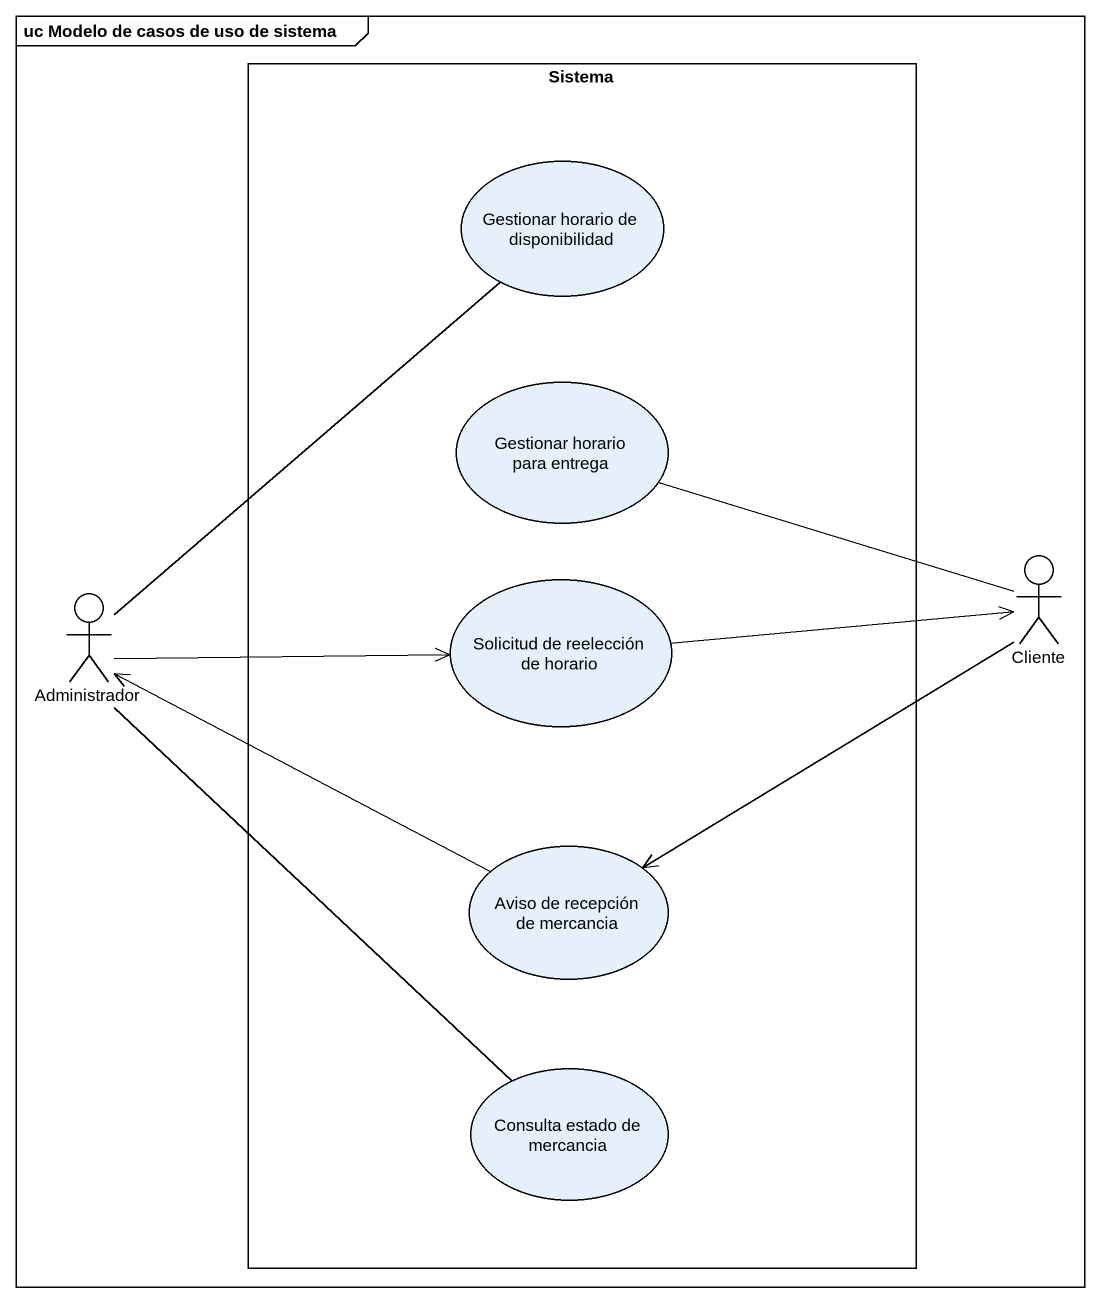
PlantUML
@startuml
mainframe uc Modelo de casos de uso de sistema
rectangle Sistema {
  usecase "Gestionar horario de disponibilidad" as Gestionar_horario_de
  usecase "Gestionar horario para entrega" as Gestionar_horario_para
  usecase "Solicitud de reelección de horario" as Solicitud_de_reelección_de
  usecase "Aviso de recepción de mercancia" as Aviso_de_recepción_de
  usecase "Consulta estado de mercancia" as Consulta_estado_de_mercancia
}
actor Cliente
actor Administrador
Cliente -left- Gestionar_horario_para
Cliente <-left- Solicitud_de_reelección_de
Cliente --> Aviso_de_recepción_de
Administrador -up- Gestionar_horario_de
Administrador -right-> Solicitud_de_reelección_de
Administrador <-right- Aviso_de_recepción_de
Administrador -- Consulta_estado_de_mercancia
@enduml
